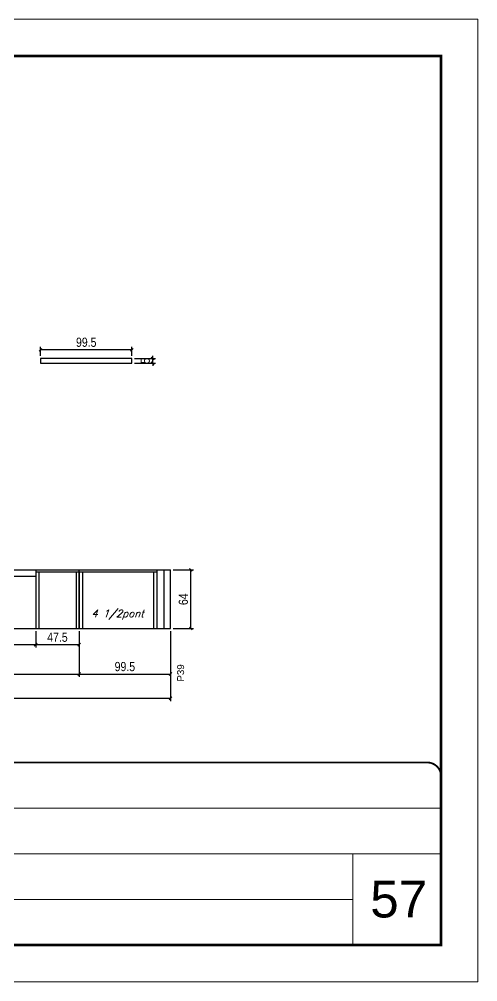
# Model space of a CAD drawing. Extents: x -3394 to 16474, y -5031 to 14397.
# Drawn here: x 5258 to 5757, y -2733 to -1683 of the extents above; entities that cross this region are included whole.
import ezdxf

# ---------------------------------------------------------------- set-up
doc = ezdxf.new("R2010")
doc.units = 0
doc.linetypes.add('CONTINUO', pattern=[0])
doc.linetypes.add('DASHED', pattern=[0.75, 0.5, -0.25])
doc.layers.get('0').update_dxf_attribs({"linetype": 'CONTINUOUS'})
doc.layers.get('Defpoints').update_dxf_attribs({"linetype": 'CONTINUOUS'})
for name, color, linetype, lineweight in [('CARIMBO', 255, 'CONTINUOUS', 9), ('Folhas', 255, 'CONTINUOUS', 9), ('SARRAFO DE PRESSAO', 251, 'DASHED', 9)]:
    doc.layers.add(name, color=color, linetype=linetype, lineweight=lineweight)
for name, color, linetype in [('COTA', 241, 'CONTINUOUS'), ('NOMENCLATURA', 7, 'CONTINUOUS'), ('Painéis', 200, 'CONTINUOUS'), ('SARR_2.2x7', 40, 'CONTINUOUS'), ('SARR_3.5x7', 81, 'CONTINUOUS'), ('texto', 7, 'CONTINUOUS')]:
    doc.layers.add(name, color=color, linetype=linetype)
doc.styles.add('ARIAL', font='arial.ttf')
doc.styles.add('COTA TECNICA', font='techl___.ttf', dxfattribs={"height": 10})
doc.styles.add('ROMANS', font='romans.shx')
doc.dimstyles.new('PAINEL', dxfattribs={"dimtxt": 10, "dimasz": 3, "dimexe": 3, "dimexo": 3, "dimgap": 3, "dimtad": 1, "dimdec": 1, "dimzin": 12, "dimdsep": 46, "dimtxsty": 'COTA TECNICA', "dimblk1": 'OBLIQUE', "dimblk2": 'OBLIQUE', "dimsah": 1, "dimcen": 0.9, "dimclrd": 4, "dimclre": 4, "dimclrt": 240, "dimadec": 1, "dimazin": 3, "dimtfac": 1, "dimtdec": 1, "dimtmove": 0, "dimatfit": 3, "dimfxl": 1, "dimtolj": 1, "dimtzin": 12, "dimarcsym": 0})

# ---------------------------------------------------------------- blocks, each defined once
blk = doc.blocks.new('9999999999')
at = {"color": 30, "linetype": 'CONTINUO'}
for p, q in [((98564.6, 34379.6), (99584, 34379.6)), ((98564.6, 34329.8), (99488, 34329.8)), ((99584, 34329.8), (99488, 34329.8)), ((99488, 34329.8), (99488, 34230.2)), ((98564.6, 34280), (99488, 34280))]:
    blk.add_line(p, q, dxfattribs=at)
at = {"color": 30, "linetype": 'CONTINUO', "const_width": 2}
blk.add_lwpolyline([(99584, 34230.2), (99584, 34414.4, 0.414214), (99569, 34429.4), (98229, 34429.4, 0.414214), (98214, 34414.4), (98214, 34245.2, 0.414214), (98229, 34230.2), (99584, 34230.2)], format="xyb", dxfattribs=at)
at = {"layer": 'Folhas'}
blk.add_lwpolyline([(98139, 34190.2), (99624, 34190.2), (99624, 35240.2), (98139, 35240.2)], close=True, dxfattribs=at)
at = {"layer": 'Folhas', "color": 30, "const_width": 3}
blk.add_lwpolyline([(98214, 34230.2), (99584, 34230.2), (99584, 35200.2), (98214, 35200.2)], close=True, dxfattribs=at)
blk = doc.blocks.new('_Oblique')
at = {"color": 0, "linetype": 'ByBlock', "lineweight": -2}
blk.add_line((-0.5, -0.5), (0.5, 0.5), dxfattribs=at)
blk = doc.blocks.new('*D1953')
at = {"layer": 'COTA', "color": 4, "linetype": 'ByBlock', "lineweight": -2, "transparency": 16777216}
for p, q in [((5425.5, -2284.2), (5447.5, -2284.2)), ((5444.5, -2348.2), (5444.5, -2284.2)), ((5425.5, -2348.2), (5447.5, -2348.2))]:
    blk.add_line(p, q, dxfattribs=at)
at = {"layer": 'Defpoints', "color": 0, "linetype": 'ByBlock', "transparency": 16777216}
for p in [(5422.5, -2284.2), (5444.5, -2284.2), (5422.5, -2348.2)]:
    blk.add_point(p, dxfattribs=at)
at = {"layer": 'COTA', "color": 4, "linetype": 'ByBlock', "lineweight": -2, "transparency": 16777216, "xscale": 3, "yscale": 3, "zscale": 3}
for p, rotation in [((5444.5, -2284.2), 90), ((5444.5, -2348.2), 270)]:
    blk.add_blockref('_Oblique', p, dxfattribs=dict(at, rotation=rotation))
at = {"layer": 'COTA', "color": 240, "linetype": 'ByBlock', "transparency": 16777216, "insert": (5436.4, -2316.2), "char_height": 10, "attachment_point": 5, "rotation": 90, "style": 'COTA TECNICA'}
blk.add_mtext('\\A1;64', dxfattribs=at)
blk = doc.blocks.new('*D1955')
at = {"layer": 'COTA', "color": 4, "linetype": 'ByBlock', "lineweight": -2, "transparency": 16777216}
for p, q in [((5079, -2351.2), (5079, -2400.8)), ((5323, -2351.2), (5323, -2400.8)), ((5079, -2397.8), (5323, -2397.8))]:
    blk.add_line(p, q, dxfattribs=at)
at = {"layer": 'Defpoints', "color": 0, "linetype": 'ByBlock', "transparency": 16777216}
for p in [(5079, -2348.2), (5323, -2348.2), (5323, -2397.8)]:
    blk.add_point(p, dxfattribs=at)
at = {"layer": 'COTA', "color": 4, "linetype": 'ByBlock', "lineweight": -2, "transparency": 16777216, "xscale": 3, "yscale": 3, "zscale": 3, "rotation": 180}
blk.add_blockref('_Oblique', (5079, -2397.8), dxfattribs=at)
at = {"layer": 'COTA', "color": 4, "linetype": 'ByBlock', "lineweight": -2, "transparency": 16777216, "xscale": 3, "yscale": 3, "zscale": 3}
blk.add_blockref('_Oblique', (5323, -2397.8), dxfattribs=at)
at = {"layer": 'COTA', "color": 240, "linetype": 'ByBlock', "transparency": 16777216, "insert": (5201, -2389.7), "char_height": 10, "attachment_point": 5, "style": 'COTA TECNICA'}
blk.add_mtext('\\A1;244', dxfattribs=at)
blk = doc.blocks.new('*D1956')
at = {"layer": 'COTA', "color": 4, "linetype": 'ByBlock', "lineweight": -2, "transparency": 16777216}
for p, q in [((4835, -2351.2), (4835, -2427.3)), ((5422.5, -2351.2), (5422.5, -2427.3)), ((4835, -2424.3), (5422.5, -2424.3))]:
    blk.add_line(p, q, dxfattribs=at)
at = {"layer": 'Defpoints', "color": 0, "linetype": 'ByBlock', "transparency": 16777216}
for p in [(4835, -2348.2), (5422.5, -2348.2), (5422.5, -2424.3)]:
    blk.add_point(p, dxfattribs=at)
at = {"layer": 'COTA', "color": 4, "linetype": 'ByBlock', "lineweight": -2, "transparency": 16777216, "xscale": 3, "yscale": 3, "zscale": 3, "rotation": 180}
blk.add_blockref('_Oblique', (4835, -2424.3), dxfattribs=at)
at = {"layer": 'COTA', "color": 4, "linetype": 'ByBlock', "lineweight": -2, "transparency": 16777216, "xscale": 3, "yscale": 3, "zscale": 3}
blk.add_blockref('_Oblique', (5422.5, -2424.3), dxfattribs=at)
at = {"layer": 'COTA', "color": 240, "linetype": 'ByBlock', "transparency": 16777216, "insert": (5128.7, -2416.2), "char_height": 10, "attachment_point": 5, "style": 'COTA TECNICA'}
blk.add_mtext('\\A1;587.5', dxfattribs=at)
blk = doc.blocks.new('*D1969')
at = {"layer": 'COTA', "color": 4, "linetype": 'ByBlock', "lineweight": -2, "transparency": 16777216}
for p, q in [((5323, -2351.2), (5323, -2400.8)), ((5422.5, -2363.5), (5422.5, -2400.8)), ((5323, -2397.8), (5422.5, -2397.8))]:
    blk.add_line(p, q, dxfattribs=at)
at = {"layer": 'Defpoints', "color": 0, "linetype": 'ByBlock', "transparency": 16777216}
for p in [(5323, -2348.2), (5422.5, -2360.5), (5422.5, -2397.8)]:
    blk.add_point(p, dxfattribs=at)
at = {"layer": 'COTA', "color": 4, "linetype": 'ByBlock', "lineweight": -2, "transparency": 16777216, "xscale": 3, "yscale": 3, "zscale": 3, "rotation": 180}
blk.add_blockref('_Oblique', (5323, -2397.8), dxfattribs=at)
at = {"layer": 'COTA', "color": 4, "linetype": 'ByBlock', "lineweight": -2, "transparency": 16777216, "xscale": 3, "yscale": 3, "zscale": 3}
blk.add_blockref('_Oblique', (5422.5, -2397.8), dxfattribs=at)
at = {"layer": 'COTA', "color": 240, "linetype": 'ByBlock', "transparency": 16777216, "insert": (5372.7, -2389.7), "char_height": 10, "attachment_point": 5, "style": 'COTA TECNICA'}
blk.add_mtext('\\A1;99.5', dxfattribs=at)
blk = doc.blocks.new('*D1957')
at = {"layer": 'COTA', "color": 4, "lineweight": -2, "transparency": 16777216}
for p, q in [((5275.5, -2351.2), (5275.5, -2368.8)), ((5323, -2351.2), (5323, -2368.8)), ((5323, -2365.8), (5275.5, -2365.8))]:
    blk.add_line(p, q, dxfattribs=at)
at = {"layer": 'Defpoints', "color": 0, "transparency": 16777216}
for p in [(5275.5, -2348.2), (5323, -2348.2), (5275.5, -2365.8)]:
    blk.add_point(p, dxfattribs=at)
at = {"layer": 'COTA', "color": 4, "lineweight": -2, "transparency": 16777216, "xscale": 3, "yscale": 3, "zscale": 3, "rotation": 180}
blk.add_blockref('_Oblique', (5275.5, -2365.8), dxfattribs=at)
at = {"layer": 'COTA', "color": 4, "lineweight": -2, "transparency": 16777216, "xscale": 3, "yscale": 3, "zscale": 3}
blk.add_blockref('_Oblique', (5323, -2365.8), dxfattribs=at)
at = {"layer": 'COTA', "color": 240, "transparency": 16777216, "insert": (5299.2, -2357.7), "char_height": 10, "attachment_point": 5, "style": 'COTA TECNICA'}
blk.add_mtext('\\A1;47.5', dxfattribs=at)
blk = doc.blocks.new('*D1958')
at = {"layer": 'COTA', "color": 4, "lineweight": -2, "transparency": 16777216}
for p, q in [((5205.5, -2351.2), (5205.5, -2368.8)), ((5275.5, -2351.2), (5275.5, -2368.8)), ((5275.5, -2365.8), (5205.5, -2365.8))]:
    blk.add_line(p, q, dxfattribs=at)
at = {"layer": 'Defpoints', "color": 0, "transparency": 16777216}
for p in [(5205.5, -2348.2), (5275.5, -2348.2), (5205.5, -2365.8)]:
    blk.add_point(p, dxfattribs=at)
at = {"layer": 'COTA', "color": 4, "lineweight": -2, "transparency": 16777216, "xscale": 3, "yscale": 3, "zscale": 3, "rotation": 180}
blk.add_blockref('_Oblique', (5205.5, -2365.8), dxfattribs=at)
at = {"layer": 'COTA', "color": 4, "lineweight": -2, "transparency": 16777216, "xscale": 3, "yscale": 3, "zscale": 3}
blk.add_blockref('_Oblique', (5275.5, -2365.8), dxfattribs=at)
at = {"layer": 'COTA', "color": 240, "transparency": 16777216, "insert": (5240.5, -2357.7), "char_height": 10, "attachment_point": 5, "style": 'COTA TECNICA'}
blk.add_mtext('\\A1;70', dxfattribs=at)
blk = doc.blocks.new('*D1960')
at = {"layer": 'COTA', "color": 4, "lineweight": -2, "transparency": 16777216}
for p, q in [((5280.8, -2050.6), (5280.8, -2041)), ((5380.3, -2044), (5280.8, -2044)), ((5380.3, -2050.6), (5380.3, -2041))]:
    blk.add_line(p, q, dxfattribs=at)
at = {"layer": 'Defpoints', "color": 0, "transparency": 16777216}
for p in [(5280.8, -2044), (5280.8, -2053.6), (5380.3, -2053.6)]:
    blk.add_point(p, dxfattribs=at)
at = {"layer": 'COTA', "color": 4, "lineweight": -2, "transparency": 16777216, "xscale": 3, "yscale": 3, "zscale": 3, "rotation": 180}
blk.add_blockref('_Oblique', (5280.8, -2044), dxfattribs=at)
at = {"layer": 'COTA', "color": 4, "lineweight": -2, "transparency": 16777216, "xscale": 3, "yscale": 3, "zscale": 3}
blk.add_blockref('_Oblique', (5380.3, -2044), dxfattribs=at)
at = {"layer": 'COTA', "color": 240, "transparency": 16777216, "insert": (5330.6, -2035.9), "char_height": 10, "attachment_point": 5, "style": 'COTA TECNICA'}
blk.add_mtext('\\A1;99.5', dxfattribs=at)
blk = doc.blocks.new('*D1942')
at = {"layer": 'COTA', "color": 4, "lineweight": -2, "transparency": 16777216}
for p, q in [((5383.3, -2053.6), (5406, -2053.6)), ((5403, -2053.6), (5403, -2050.6)), ((5403, -2058.6), (5403, -2053.6)), ((5383.3, -2058.6), (5406, -2058.6)), ((5403, -2058.6), (5403, -2061.6))]:
    blk.add_line(p, q, dxfattribs=at)
at = {"layer": 'Defpoints', "color": 0, "transparency": 16777216}
for p in [(5380.3, -2053.6), (5403, -2053.6), (5380.3, -2058.6)]:
    blk.add_point(p, dxfattribs=at)
at = {"layer": 'COTA', "color": 4, "lineweight": -2, "transparency": 16777216, "xscale": 3, "yscale": 3, "zscale": 3}
for p, rotation in [((5403, -2053.6), 270), ((5403, -2058.6), 90)]:
    blk.add_blockref('_Oblique', p, dxfattribs=dict(at, rotation=rotation))
at = {"layer": 'COTA', "color": 240, "transparency": 16777216, "insert": (5394.9, -2056.1), "char_height": 10, "attachment_point": 5, "rotation": 90, "style": 'COTA TECNICA'}
blk.add_mtext('\\A1;5', dxfattribs=at)

msp = doc.modelspace()

# ---------------------------------------------------------------- linework, layer by layer
at = {"layer": 'Painéis', "linetype": 'ByBlock'}
for p, q in [((4834.99, -2284.22), (5422.49, -2284.22)), ((5322.99, -2348.22), (5322.99, -2284.22)), ((5422.49, -2348.22), (5422.49, -2284.22)), ((4834.99, -2348.22), (5422.49, -2348.22))]:
    msp.add_line(p, q, dxfattribs=at)
at = {"layer": 'Painéis'}
msp.add_lwpolyline([(5280.84, -2058.62), (5380.34, -2058.62), (5380.34, -2053.62), (5280.84, -2053.62)], close=True, dxfattribs=at)
at = {"layer": 'SARR_2.2x7', "linetype": 'Continuous'}
for p, q in [((5275.49, -2286.42), (5322.99, -2286.42)), ((5322.99, -2286.42), (5407.49, -2286.42)), ((5415.49, -2348.22), (5415.49, -2284.22)), ((5205.49, -2291.22), (5275.49, -2291.22))]:
    msp.add_line(p, q, dxfattribs=at)
at = {"layer": 'SARR_3.5x7'}
for p, q in [((5275.49, -2284.22), (5275.49, -2348.22)), ((5278.99, -2286.42), (5278.99, -2348.22)), ((5319.49, -2286.42), (5319.49, -2348.22)), ((5322.99, -2286.42), (5322.99, -2348.22)), ((5326.49, -2286.42), (5326.49, -2348.22)), ((5403.99, -2286.42), (5403.99, -2348.22)), ((5407.49, -2284.22), (5407.49, -2348.22)), ((5319.49, -2348.22), (5322.99, -2348.22)), ((5322.99, -2348.22), (5326.49, -2348.22)), ((5403.99, -2348.22), (5407.49, -2348.22))]:
    msp.add_line(p, q, dxfattribs=at)

# ---------------------------------------------------------------- block references
at = {"layer": 'SARRAFO DE PRESSAO', "color": 6, "linetype": 'ByBlock'}
msp.add_blockref('9999999999', (-93866.77, -36923.7), dxfattribs=at)

# ---------------------------------------------------------------- texts
at = {"layer": 'CARIMBO', "style": 'ARIAL'}
msp.add_text('57', height=40, dxfattribs=at).set_placement((5640.07, -2663.36))
at = {"layer": 'NOMENCLATURA', "linetype": 'Continuous', "style": 'ARIAL'}
msp.add_text('P39', height=7.567, rotation=90, dxfattribs=at).set_placement((5437.23, -2406))
at = {"layer": 'texto', "color": 2, "insert": (5364.81, -2333), "char_height": 8, "attachment_point": 5, "style": 'ROMANS'}
msp.add_mtext('{\\Q19;\\C256;4 1/2pont}', dxfattribs=at)

# ---------------------------------------------------------------- dimensions: what is measured, and where the dimension line sits
at = {"layer": 'COTA'}
for base, p1, p2, picture, middle in [((5280.84, -2044.02), (5380.34, -2053.62), (5280.84, -2053.62), '*D1960', (5330.59, -2035.88)), ((5275.49, -2365.8), (5322.99, -2348.22), (5275.49, -2348.22), '*D1957', (5299.24, -2357.69))]:
    dim = msp.add_linear_dim(base=base, p1=p1, p2=p2, dimstyle='PAINEL', dxfattribs=at)
    dim.commit()
    dim.dimension.update_dxf_attribs({"geometry": picture, "text_midpoint": middle})
dim = msp.add_linear_dim(base=(5403, -2053.62), p1=(5380.34, -2058.62), p2=(5380.34, -2053.62), angle=90, dimstyle='PAINEL', dxfattribs=at)
dim.commit()
dim.dimension.update_dxf_attribs({"geometry": '*D1942', "text_midpoint": (5403, -2056.12), "dimtype": 160})
at = {"layer": 'COTA', "linetype": 'ByBlock'}
dim = msp.add_linear_dim(base=(5444.49, -2284.22), p1=(5422.49, -2348.22), p2=(5422.49, -2284.22), angle=90, dimstyle='PAINEL', dxfattribs=at)
dim.commit()
dim.dimension.update_dxf_attribs({"geometry": '*D1953', "text_midpoint": (5436.39, -2316.22)})
for base, p1, p2, picture, middle in [((5422.49, -2424.32), (4834.99, -2348.22), (5422.49, -2348.22), '*D1956', (5128.74, -2416.19)), ((5422.49, -2397.82), (5322.99, -2348.22), (5422.49, -2360.47), '*D1969', (5372.74, -2389.68))]:
    dim = msp.add_linear_dim(base=base, p1=p1, p2=p2, dimstyle='PAINEL', dxfattribs=at)
    dim.commit()
    dim.dimension.update_dxf_attribs({"geometry": picture, "text_midpoint": middle})
dim = msp.add_linear_dim(base=(5322.99, -2397.82), p1=(5078.99, -2348.22), p2=(5322.99, -2348.22), dimstyle='PAINEL', override={"dimtmove": 1}, dxfattribs=at)
dim.commit()
dim.dimension.update_dxf_attribs({"geometry": '*D1955', "text_midpoint": (5200.99, -2389.75)})
at = {"layer": 'COTA'}
dim = msp.add_linear_dim(base=(5205.49, -2365.8), p1=(5275.49, -2348.22), p2=(5205.49, -2348.22), dimstyle='PAINEL', override={"dimtmove": 1}, dxfattribs=at)
dim.commit()
dim.dimension.update_dxf_attribs({"geometry": '*D1958', "text_midpoint": (5240.49, -2357.69)})

doc.saveas('drawing.dxf')
